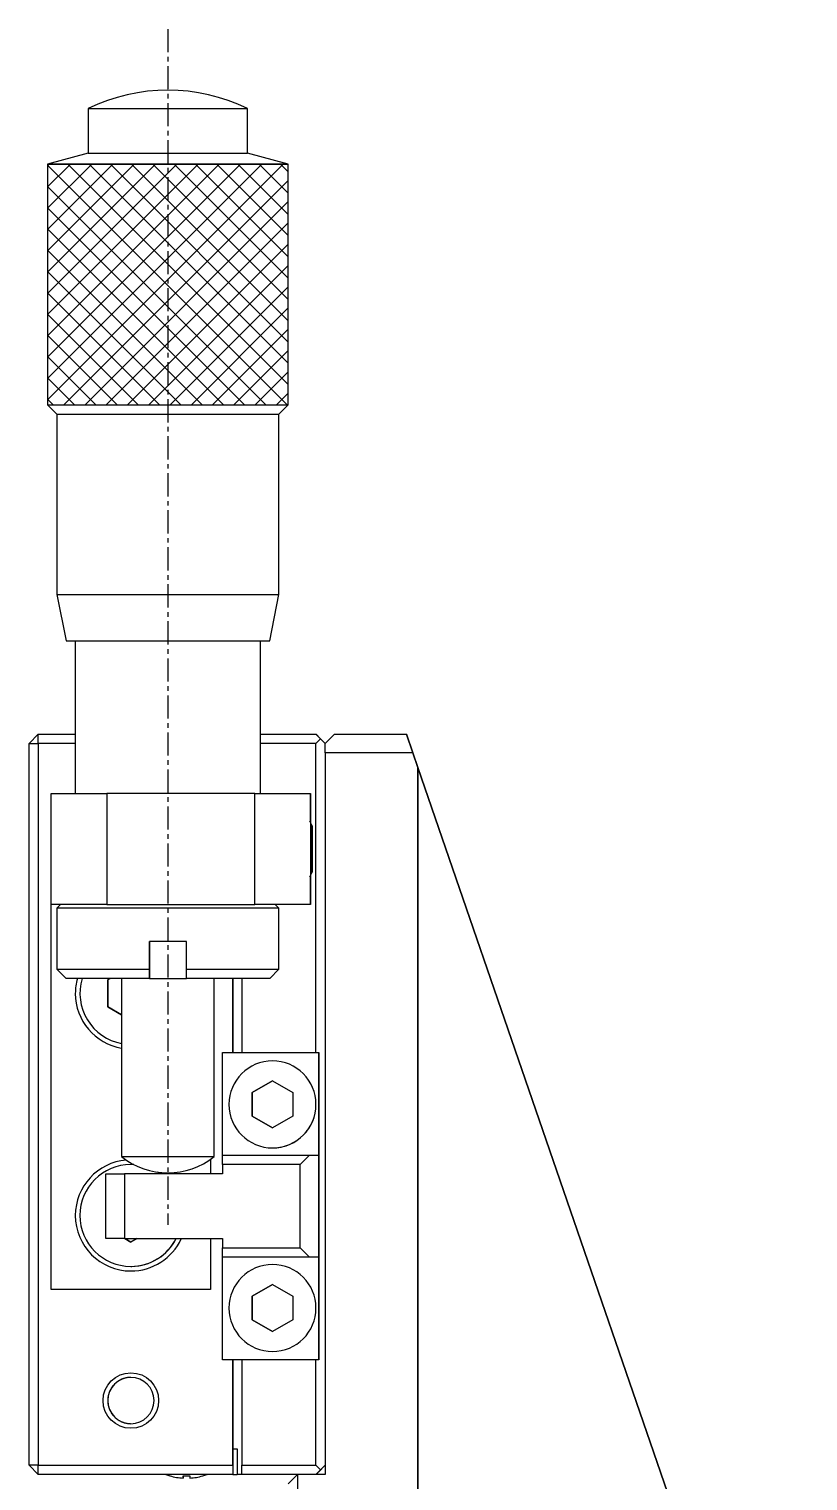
# Model space of a CAD drawing. Extents: x 93 to 329, y 82 to 330.
# Drawn here: x 228.8 to 270.9, y 140.8 to 219.3 of the extents above; entities that cross this region are included whole.
import ezdxf

# ---------------------------------------------------------------- set-up
doc = ezdxf.new("R2010")
doc.units = 0
doc.linetypes.add('CENTER', pattern=[2, 1.25, -0.25, 0.25, -0.25])
doc.layers.get('0').update_dxf_attribs({"linetype": 'CONTINUOUS'})
doc.layers.add('CENTER', color=1, linetype='CENTER')

msp = doc.modelspace()

# ---------------------------------------------------------------- linework, layer by layer
at = {"color": 7, "linetype": 'CONTINUOUS'}
for p, q in [((232, 214.956), (240.6, 214.956)), ((232, 214.956), (232, 212.546)), ((240.6, 212.546), (240.6, 214.956)), ((232, 212.546), (229.8, 211.956)), ((242.8, 211.956), (229.8, 211.956)), ((229.8, 211.956), (229.8, 198.956)), ((232, 212.546), (240.6, 212.546)), ((242.8, 211.956), (240.6, 212.546)), ((242.8, 198.956), (242.8, 211.956)), ((229.8, 198.956), (230.3, 198.456)), ((229.8, 198.956), (242.8, 198.956)), ((242.3, 198.456), (242.8, 198.956)), ((230.3, 198.456), (242.3, 198.456)), ((230.3, 198.456), (230.3, 188.706)), ((242.3, 188.706), (242.3, 198.456)), ((230.3, 188.706), (230.8, 186.206)), ((230.3, 188.706), (242.3, 188.706)), ((241.8, 186.206), (242.3, 188.706)), ((230.8, 186.206), (241.8, 186.206)), ((231.3, 186.206), (231.3, 177.956)), ((241.3, 177.956), (241.3, 186.206)), ((228.8, 180.656), (229.3, 181.156)), ((228.8, 141.656), (228.8, 180.656)), ((228.8, 180.656), (229.3, 180.656)), ((229.3, 181.156), (231.3, 181.156)), ((229.3, 180.656), (229.3, 181.156)), ((229.3, 180.656), (229.3, 141.656)), ((231.3, 180.656), (229.3, 180.656)), ((241.3, 181.156), (244.3, 181.156)), ((244.3, 180.656), (241.3, 180.656)), ((244.3, 181.156), (244.301, 181.156)), ((244.3, 181.156), (244.55, 180.906)), ((244.55, 180.906), (244.3, 180.656)), ((244.3, 163.956), (244.3, 180.656)), ((244.551, 180.906), (244.301, 181.156)), ((244.45, 181.006), (244.45, 181.006)), ((244.8, 180.656), (244.45, 181.006)), ((244.45, 181.006), (244.45, 181.006)), ((244.45, 181.006), (244.8, 180.657)), ((244.55, 180.906), (244.8, 180.656)), ((244.8, 180.657), (244.551, 180.906)), ((245.3, 181.156), (244.8, 180.656)), ((244.8, 180.156), (244.8, 180.656)), ((245.3, 181.156), (249.18, 181.156)), ((249.18, 181.156), (249.181, 181.156)), ((249.18, 181.156), (249.525, 180.156)), ((249.526, 180.156), (249.181, 181.156)), ((249.525, 180.156), (244.8, 180.156)), ((244.8, 180.156), (244.8, 141.156)), ((249.8, 179.357), (249.525, 180.156)), ((249.526, 180.156), (249.801, 179.357)), ((249.8, 179.357), (249.8, 118.156)), ((249.8, 111.156), (249.8, 179.357)), ((270.874, 118.156), (249.8, 179.357)), ((249.8, 179.357), (270.873, 118.156)), ((249.8, 179.357), (249.801, 179.357)), ((249.8, 179.357), (249.8, 179.357)), ((249.801, 179.357), (249.801, 179.357)), ((249.8, 175.906), (249.8, 178.406)), ((249.8, 177.156), (249.8, 178.406)), ((249.8, 178.406), (249.8, 177.156)), ((230, 171.956), (230, 177.956)), ((230, 177.956), (233, 177.956)), ((241, 177.956), (233, 177.956)), ((233, 177.956), (233, 171.956)), ((241, 171.956), (241, 177.956)), ((241, 177.956), (244, 177.956)), ((244, 176.381), (244, 177.956)), ((244, 177.956), (244, 171.956)), ((244, 177.956), (244, 177.956)), ((249.8, 175.906), (249.8, 177.156)), ((249.8, 177.156), (249.8, 175.906)), ((244.087, 176.206), (243.962, 176.456)), ((244.087, 173.706), (244.087, 176.206)), ((244.087, 176.206), (244.087, 174.956)), ((244.087, 175.389), (244.087, 175.822)), ((244.087, 175.822), (244.087, 175.389)), ((244.087, 174.523), (244.087, 175.389)), ((244.087, 175.389), (244.087, 174.523)), ((244.087, 174.956), (244.087, 173.706)), ((244.087, 174.09), (244.087, 174.523)), ((244.087, 174.523), (244.087, 174.09)), ((243.962, 173.456), (244.087, 173.706)), ((244, 171.956), (244, 173.532)), ((230, 151.156), (230, 171.956)), ((233, 171.956), (230, 171.956)), ((230.5, 171.956), (230.3, 171.756)), ((233, 171.956), (241, 171.956)), ((244, 171.956), (241, 171.956)), ((242.3, 171.756), (242.1, 171.956)), ((244, 171.956), (244, 171.956)), ((242.3, 171.756), (230.3, 171.756)), ((230.3, 171.756), (230.3, 168.456)), ((242.3, 168.456), (242.3, 171.756)), ((237.3, 169.956), (235.3, 169.956)), ((235.3, 169.956), (235.3, 168.456)), ((237.3, 168.456), (237.3, 169.956)), ((230.3, 168.456), (235.3, 168.456)), ((230.3, 168.456), (230.8, 167.956)), ((235.3, 167.956), (230.8, 167.956)), ((233.185, 167.956), (233.05, 167.878)), ((233.05, 167.878), (233.185, 167.956)), ((233.05, 167.878), (233.05, 166.435)), ((233.05, 166.435), (233.05, 167.878)), ((233.8, 167.956), (233.8, 158.334)), ((235.3, 168.456), (235.3, 167.956)), ((235.3, 167.956), (237.3, 167.956)), ((237.3, 168.456), (242.3, 168.456)), ((237.3, 167.956), (237.3, 168.456)), ((241.8, 167.956), (237.3, 167.956)), ((238.8, 158.334), (238.8, 167.956)), ((239.8, 167.956), (239.8, 163.956)), ((239.8, 163.956), (239.8, 167.956)), ((239.8, 167.956), (239.8, 163.956)), ((239.8, 163.956), (239.8, 167.956)), ((240.3, 167.956), (240.3, 163.956)), ((241.8, 167.956), (242.3, 168.456)), ((233.05, 166.435), (233.8, 166.002)), ((233.8, 166.002), (233.05, 166.435)), ((239.25, 163.956), (244.45, 163.956)), ((239.25, 158.406), (239.25, 163.956)), ((244.45, 147.356), (244.45, 163.956)), ((244.45, 163.956), (244.45, 158.406)), ((241.95, 162.426), (240.85, 161.791)), ((240.85, 161.791), (241.95, 162.426)), ((241.95, 162.426), (243.05, 161.791)), ((249.8, 159.406), (249.8, 162.906)), ((249.8, 162.906), (249.8, 159.406)), ((240.85, 161.791), (240.85, 160.521)), ((240.85, 160.521), (240.85, 161.791)), ((243.05, 161.791), (243.05, 160.521)), ((240.85, 160.521), (241.95, 159.886)), ((241.95, 159.886), (240.85, 160.521)), ((243.05, 160.521), (241.95, 159.886)), ((233.8, 158.334), (238.8, 158.334)), ((238.6, 158.184), (238.6, 157.406)), ((238.6, 158.184), (238.6, 157.406)), ((239.25, 158.406), (243.95, 158.406)), ((239.25, 157.906), (239.25, 158.406)), ((239.25, 157.906), (239.25, 157.406)), ((243.45, 157.906), (239.25, 157.906)), ((243.95, 158.406), (243.45, 157.906)), ((243.45, 153.406), (243.45, 157.906)), ((243.95, 158.406), (244.45, 158.406)), ((244.45, 158.406), (244.45, 152.906)), ((244.45, 158.406), (244.45, 158.406)), ((232.95, 153.906), (232.95, 157.406)), ((232.95, 157.406), (233.95, 157.406)), ((239.25, 157.406), (233.95, 157.406)), ((233.95, 157.406), (233.95, 153.906)), ((233.95, 153.906), (232.95, 153.906)), ((233.95, 153.906), (239.25, 153.906)), ((233.965, 153.906), (234.3, 153.713)), ((234.3, 153.713), (233.965, 153.906)), ((234.635, 153.906), (234.3, 153.713)), ((238.6, 153.906), (238.6, 151.156)), ((238.6, 153.906), (238.6, 151.156)), ((239.25, 153.906), (239.25, 153.406)), ((239.25, 153.406), (243.45, 153.406)), ((239.25, 152.906), (239.25, 153.406)), ((243.45, 153.406), (243.95, 152.906)), ((239.25, 147.356), (239.25, 152.906)), ((243.95, 152.906), (239.25, 152.906)), ((244.45, 152.906), (243.95, 152.906)), ((244.45, 152.906), (244.45, 147.356)), ((244.45, 152.906), (244.45, 152.906)), ((241.95, 151.426), (240.85, 150.791)), ((240.85, 150.791), (241.95, 151.426)), ((241.95, 151.426), (243.05, 150.791)), ((238.6, 151.156), (230, 151.156)), ((240.85, 150.791), (240.85, 149.521)), ((240.85, 149.521), (240.85, 150.791)), ((243.05, 150.791), (243.05, 149.521)), ((240.85, 149.521), (241.95, 148.886)), ((241.95, 148.886), (240.85, 149.521)), ((243.05, 149.521), (241.95, 148.886)), ((244.45, 147.356), (239.25, 147.356)), ((239.8, 147.356), (239.8, 142.556)), ((239.8, 142.556), (239.8, 147.356)), ((239.8, 147.356), (239.8, 141.156)), ((239.8, 141.656), (239.8, 147.356)), ((240.3, 147.356), (240.3, 141.656)), ((244.3, 141.656), (244.3, 147.356)), ((249.8, 145.156), (249.8, 146.406)), ((249.8, 143.906), (249.8, 146.406)), ((249.8, 146.406), (249.8, 145.156)), ((249.8, 143.906), (249.8, 145.156)), ((249.8, 145.156), (249.8, 143.906)), ((239.8, 142.556), (240.05, 142.556)), ((240.05, 142.556), (240.05, 141.156)), ((229.3, 141.156), (228.8, 141.656)), ((229.3, 141.656), (228.8, 141.656)), ((229.3, 141.656), (239.8, 141.656)), ((229.3, 141.156), (229.3, 141.656)), ((239.8, 141.656), (239.8, 141.156)), ((240.3, 141.656), (244.3, 141.656)), ((240.3, 141.156), (240.3, 141.656)), ((244.3, 141.656), (244.55, 141.406)), ((244.55, 141.406), (244.3, 141.156)), ((244.301, 141.156), (244.551, 141.406)), ((244.45, 141.306), (244.8, 141.656)), ((244.8, 141.656), (244.45, 141.306)), ((244.45, 141.306), (244.45, 141.307)), ((244.45, 141.306), (244.45, 141.306)), ((244.55, 141.406), (244.8, 141.656)), ((244.8, 141.656), (244.551, 141.406)), ((233.1, 141.156), (229.3, 141.156)), ((239.8, 141.156), (233.1, 141.156)), ((233.1, 141.156), (233.1, 141.156)), ((236.414, 141.087), (236.411, 141.082)), ((236.411, 141.082), (236.414, 141.087)), ((236.414, 141.087), (236.411, 141.082)), ((236.411, 141.082), (236.414, 141.087)), ((236.414, 141.087), (236.412, 141.082)), ((236.412, 141.082), (236.414, 141.087)), ((236.414, 141.087), (236.412, 141.082)), ((236.412, 141.082), (236.414, 141.087)), ((237.12, 140.966), (237.12, 141.087)), ((237.12, 140.966), (237.12, 141.087)), ((237.12, 140.966), (237.12, 141.087)), ((237.12, 140.966), (237.12, 141.087)), ((237.12, 141.087), (237.12, 140.966)), ((237.12, 140.966), (237.12, 141.087)), ((237.12, 141.087), (237.12, 140.966)), ((237.12, 140.966), (237.12, 141.087)), ((237.12, 141.087), (237.12, 140.966)), ((237.121, 140.966), (237.121, 141.087)), ((237.121, 140.966), (237.121, 141.087)), ((237.121, 141.087), (237.121, 140.966)), ((237.48, 141.087), (237.48, 140.966)), ((238.186, 141.087), (238.189, 141.082)), ((239.801, 141.156), (240.05, 141.156)), ((240.3, 141.156), (240.05, 141.156)), ((243.1, 141.156), (240.3, 141.156)), ((242.8, 140.656), (243.3, 141.156)), ((243.3, 141.156), (243.1, 141.156)), ((243.1, 141.156), (243.1, 141.156)), ((243.3, 141.156), (243.3, 107.156)), ((244.8, 141.156), (243.3, 141.156))]:
    msp.add_line(p, q, dxfattribs=at)
at = {"color": 9, "linetype": 'CONTINUOUS'}
for p, q in [((229.8, 211.956), (229.8, 198.956)), ((229.8, 211.956), (242.8, 211.956)), ((242.8, 198.956), (242.8, 211.956)), ((229.8, 198.956), (242.8, 198.956)), ((235.3, 167.956), (235.3, 169.956))]:
    msp.add_line(p, q, dxfattribs=at)
at = {"color": 3, "linetype": 'CONTINUOUS'}
for p, q in [((229.8, 211.871), (229.885, 211.956)), ((229.8, 210.722), (231.034, 211.956)), ((229.8, 209.573), (232.183, 211.956)), ((229.8, 208.424), (233.332, 211.956)), ((229.8, 207.274), (234.481, 211.956)), ((229.8, 206.125), (235.63, 211.956)), ((229.8, 204.976), (236.78, 211.956)), ((229.8, 203.827), (237.929, 211.956)), ((229.8, 202.678), (239.078, 211.956)), ((229.8, 201.529), (240.227, 211.956)), ((229.8, 200.38), (241.376, 211.956)), ((229.8, 199.231), (242.525, 211.956)), ((242.744, 198.956), (229.8, 211.9)), ((242.8, 200.049), (230.893, 211.956)), ((242.8, 201.198), (232.042, 211.956)), ((242.8, 202.347), (233.191, 211.956)), ((242.8, 203.496), (234.34, 211.956)), ((242.8, 204.646), (235.489, 211.956)), ((242.8, 205.795), (236.638, 211.956)), ((242.8, 206.944), (237.787, 211.956)), ((242.8, 208.093), (238.936, 211.956)), ((242.8, 209.242), (240.085, 211.956)), ((242.8, 210.391), (241.234, 211.956)), ((242.8, 211.54), (242.383, 211.956)), ((230.674, 198.956), (242.8, 211.082)), ((241.595, 198.956), (229.8, 210.751)), ((240.446, 198.956), (229.8, 209.602)), ((231.823, 198.956), (242.8, 209.933)), ((232.972, 198.956), (242.8, 208.784)), ((239.296, 198.956), (229.8, 208.453)), ((238.147, 198.956), (229.8, 207.304)), ((234.121, 198.956), (242.8, 207.635)), ((235.27, 198.956), (242.8, 206.486)), ((236.998, 198.956), (229.8, 206.155)), ((235.849, 198.956), (229.8, 205.006)), ((236.419, 198.956), (242.8, 205.337)), ((237.568, 198.956), (242.8, 204.188)), ((234.7, 198.956), (229.8, 203.857)), ((233.551, 198.956), (229.8, 202.708)), ((238.717, 198.956), (242.8, 203.039)), ((239.866, 198.956), (242.8, 201.89)), ((232.402, 198.956), (229.8, 201.559)), ((231.253, 198.956), (229.8, 200.41)), ((241.015, 198.956), (242.8, 200.741)), ((230.104, 198.956), (229.8, 199.261)), ((242.164, 198.956), (242.8, 199.592))]:
    msp.add_line(p, q, dxfattribs=at)
at = {"color": 7, "linetype": 'CONTINUOUS'}
for points in [[(234.3, 146.406, 0), (234.269, 146.406, 0), (234.239, 146.405, 0), (234.208, 146.403, 0), (234.177, 146.4, 0), (234.147, 146.397, 0), (234.117, 146.393, 0), (234.086, 146.388, 0), (234.056, 146.382, 0), (234.026, 146.376, 0), (233.996, 146.369, 0), (233.967, 146.361, 0), (233.937, 146.352, 0), (233.908, 146.343, 0), (233.879, 146.333, 0), (233.85, 146.323, 0), (233.822, 146.311, 0), (233.793, 146.299, 0), (233.765, 146.286, 0), (233.738, 146.273, 0), (233.711, 146.259, 0), (233.684, 146.244, 0), (233.657, 146.228, 0), (233.631, 146.212, 0), (233.605, 146.196, 0), (233.58, 146.178, 0), (233.555, 146.16, 0), (233.531, 146.142, 0), (233.507, 146.123, 0), (233.483, 146.103, 0), (233.46, 146.082, 0), (233.438, 146.062, 0), (233.416, 146.04, 0), (233.395, 146.018, 0), (233.374, 145.996, 0), (233.353, 145.973, 0), (233.334, 145.949, 0), (233.314, 145.925, 0), (233.296, 145.901, 0), (233.278, 145.876, 0), (233.261, 145.851, 0), (233.244, 145.825, 0), (233.228, 145.799, 0), (233.212, 145.772, 0), (233.198, 145.746, 0), (233.183, 145.718, 0), (233.17, 145.691, 0), (233.157, 145.663, 0), (233.145, 145.635, 0), (233.134, 145.606, 0), (233.123, 145.577, 0), (233.113, 145.548, 0), (233.104, 145.519, 0), (233.095, 145.49, 0), (233.087, 145.46, 0), (233.08, 145.43, 0), (233.074, 145.4, 0), (233.068, 145.37, 0), (233.063, 145.34, 0), (233.059, 145.309, 0), (233.056, 145.279, 0), (233.053, 145.248, 0), (233.051, 145.218, 0), (233.05, 145.187, 0), (233.05, 145.156, 0), (233.05, 145.126, 0), (233.051, 145.095, 0), (233.053, 145.064, 0), (233.056, 145.034, 0), (233.059, 145.003, 0), (233.063, 144.973, 0), (233.068, 144.943, 0), (233.074, 144.912, 0), (233.08, 144.882, 0), (233.087, 144.853, 0), (233.095, 144.823, 0), (233.104, 144.793, 0), (233.113, 144.764, 0), (233.123, 144.735, 0), (233.134, 144.706, 0), (233.145, 144.678, 0), (233.157, 144.65, 0), (233.17, 144.622, 0), (233.183, 144.594, 0), (233.198, 144.567, 0), (233.212, 144.54, 0), (233.228, 144.514, 0), (233.244, 144.488, 0), (233.261, 144.462, 0), (233.278, 144.437, 0), (233.296, 144.412, 0), (233.314, 144.387, 0), (233.334, 144.363, 0), (233.353, 144.34, 0), (233.374, 144.317, 0), (233.395, 144.294, 0), (233.416, 144.272, 0), (233.438, 144.251, 0), (233.46, 144.23, 0), (233.483, 144.21, 0), (233.507, 144.19, 0), (233.531, 144.171, 0), (233.555, 144.152, 0), (233.58, 144.134, 0), (233.605, 144.117, 0), (233.631, 144.1, 0), (233.657, 144.084, 0), (233.684, 144.069, 0), (233.711, 144.054, 0), (233.738, 144.04, 0), (233.765, 144.026, 0), (233.793, 144.014, 0), (233.822, 144.001, 0), (233.85, 143.99, 0), (233.879, 143.979, 0), (233.908, 143.969, 0), (233.937, 143.96, 0), (233.967, 143.952, 0), (233.996, 143.944, 0), (234.026, 143.937, 0), (234.056, 143.93, 0), (234.086, 143.925, 0), (234.117, 143.92, 0), (234.147, 143.916, 0), (234.177, 143.912, 0), (234.208, 143.91, 0), (234.239, 143.908, 0), (234.269, 143.907, 0), (234.3, 143.906, 0)], [(234.3, 146.406, 0), (234.269, 146.406, 0), (234.239, 146.405, 0), (234.208, 146.403, 0), (234.177, 146.4, 0), (234.147, 146.397, 0), (234.117, 146.393, 0), (234.086, 146.388, 0), (234.056, 146.382, 0), (234.026, 146.376, 0), (233.996, 146.369, 0), (233.967, 146.361, 0), (233.937, 146.352, 0), (233.908, 146.343, 0), (233.879, 146.333, 0), (233.85, 146.323, 0), (233.822, 146.311, 0), (233.793, 146.299, 0), (233.765, 146.286, 0), (233.738, 146.273, 0), (233.711, 146.259, 0), (233.684, 146.244, 0), (233.657, 146.228, 0), (233.631, 146.212, 0), (233.605, 146.196, 0), (233.58, 146.178, 0), (233.555, 146.16, 0), (233.531, 146.142, 0), (233.507, 146.123, 0), (233.483, 146.103, 0), (233.46, 146.082, 0), (233.438, 146.062, 0), (233.416, 146.04, 0), (233.395, 146.018, 0), (233.374, 145.996, 0), (233.353, 145.973, 0), (233.334, 145.949, 0), (233.315, 145.925, 0), (233.296, 145.901, 0), (233.278, 145.876, 0), (233.261, 145.851, 0), (233.244, 145.825, 0), (233.228, 145.799, 0), (233.212, 145.772, 0), (233.198, 145.746, 0), (233.183, 145.718, 0), (233.17, 145.691, 0), (233.157, 145.663, 0), (233.145, 145.635, 0), (233.134, 145.606, 0), (233.123, 145.577, 0), (233.113, 145.548, 0), (233.104, 145.519, 0), (233.095, 145.49, 0), (233.087, 145.46, 0), (233.08, 145.43, 0), (233.074, 145.4, 0), (233.068, 145.37, 0), (233.063, 145.34, 0), (233.059, 145.309, 0), (233.056, 145.279, 0), (233.053, 145.248, 0), (233.051, 145.218, 0), (233.05, 145.187, 0), (233.05, 145.156, 0), (233.05, 145.126, 0), (233.051, 145.095, 0), (233.053, 145.064, 0), (233.056, 145.034, 0), (233.059, 145.003, 0), (233.063, 144.973, 0), (233.068, 144.943, 0), (233.074, 144.912, 0), (233.08, 144.882, 0), (233.087, 144.853, 0), (233.095, 144.823, 0), (233.104, 144.793, 0), (233.113, 144.764, 0), (233.123, 144.735, 0), (233.134, 144.706, 0), (233.145, 144.678, 0), (233.157, 144.65, 0), (233.17, 144.622, 0), (233.183, 144.594, 0), (233.198, 144.567, 0), (233.212, 144.54, 0), (233.228, 144.514, 0), (233.244, 144.488, 0), (233.261, 144.462, 0), (233.278, 144.437, 0), (233.296, 144.412, 0), (233.315, 144.387, 0), (233.334, 144.363, 0), (233.353, 144.34, 0), (233.374, 144.317, 0), (233.395, 144.294, 0), (233.416, 144.272, 0), (233.438, 144.251, 0), (233.46, 144.23, 0), (233.483, 144.21, 0), (233.507, 144.19, 0), (233.531, 144.171, 0), (233.555, 144.152, 0), (233.58, 144.134, 0), (233.605, 144.117, 0), (233.631, 144.1, 0), (233.657, 144.084, 0), (233.684, 144.069, 0), (233.711, 144.054, 0), (233.738, 144.04, 0), (233.765, 144.026, 0), (233.793, 144.014, 0), (233.822, 144.001, 0), (233.85, 143.99, 0), (233.879, 143.979, 0), (233.908, 143.969, 0), (233.937, 143.96, 0), (233.967, 143.952, 0), (233.996, 143.944, 0), (234.026, 143.937, 0), (234.056, 143.93, 0), (234.086, 143.925, 0), (234.117, 143.92, 0), (234.147, 143.916, 0), (234.177, 143.912, 0), (234.208, 143.91, 0), (234.239, 143.908, 0), (234.269, 143.907, 0), (234.3, 143.906, 0)], [(237.12, 141.087, 0), (237.123, 141.087, 0), (237.126, 141.086, 0), (237.128, 141.086, 0), (237.131, 141.086, 0), (237.134, 141.086, 0), (237.137, 141.086, 0), (237.14, 141.086, 0), (237.142, 141.086, 0), (237.145, 141.086, 0), (237.148, 141.085, 0), (237.151, 141.085, 0), (237.154, 141.085, 0), (237.156, 141.085, 0), (237.159, 141.085, 0), (237.162, 141.085, 0), (237.165, 141.085, 0), (237.168, 141.085, 0), (237.171, 141.085, 0), (237.173, 141.084, 0), (237.176, 141.084, 0), (237.179, 141.084, 0), (237.182, 141.084, 0), (237.185, 141.084, 0), (237.187, 141.084, 0), (237.19, 141.084, 0), (237.193, 141.084, 0), (237.196, 141.084, 0), (237.199, 141.084, 0), (237.201, 141.084, 0), (237.204, 141.083, 0), (237.207, 141.083, 0), (237.21, 141.083, 0), (237.213, 141.083, 0), (237.216, 141.083, 0), (237.218, 141.083, 0), (237.221, 141.083, 0), (237.224, 141.083, 0), (237.227, 141.083, 0), (237.23, 141.083, 0), (237.232, 141.083, 0), (237.235, 141.083, 0), (237.238, 141.083, 0), (237.241, 141.083, 0), (237.244, 141.083, 0), (237.246, 141.083, 0), (237.249, 141.083, 0), (237.252, 141.082, 0), (237.255, 141.082, 0), (237.258, 141.082, 0), (237.261, 141.082, 0), (237.263, 141.082, 0), (237.266, 141.082, 0), (237.269, 141.082, 0), (237.272, 141.082, 0), (237.275, 141.082, 0), (237.277, 141.082, 0), (237.28, 141.082, 0), (237.283, 141.082, 0), (237.286, 141.082, 0), (237.289, 141.082, 0), (237.291, 141.082, 0), (237.294, 141.082, 0), (237.297, 141.082, 0), (237.3, 141.082, 0), (237.303, 141.082, 0), (237.306, 141.082, 0), (237.308, 141.082, 0), (237.311, 141.082, 0), (237.314, 141.082, 0), (237.317, 141.082, 0), (237.32, 141.082, 0), (237.322, 141.082, 0), (237.325, 141.082, 0), (237.328, 141.082, 0), (237.331, 141.082, 0), (237.334, 141.082, 0), (237.336, 141.082, 0), (237.339, 141.082, 0), (237.342, 141.082, 0), (237.345, 141.082, 0), (237.348, 141.082, 0), (237.351, 141.083, 0), (237.353, 141.083, 0), (237.356, 141.083, 0), (237.359, 141.083, 0), (237.362, 141.083, 0), (237.365, 141.083, 0), (237.367, 141.083, 0), (237.37, 141.083, 0), (237.373, 141.083, 0), (237.376, 141.083, 0), (237.379, 141.083, 0), (237.382, 141.083, 0), (237.384, 141.083, 0), (237.387, 141.083, 0), (237.39, 141.083, 0), (237.393, 141.083, 0), (237.396, 141.083, 0), (237.398, 141.084, 0), (237.401, 141.084, 0), (237.404, 141.084, 0), (237.407, 141.084, 0), (237.41, 141.084, 0), (237.412, 141.084, 0), (237.415, 141.084, 0), (237.418, 141.084, 0), (237.421, 141.084, 0), (237.424, 141.084, 0), (237.427, 141.084, 0), (237.429, 141.085, 0), (237.432, 141.085, 0), (237.435, 141.085, 0), (237.438, 141.085, 0), (237.441, 141.085, 0), (237.443, 141.085, 0), (237.446, 141.085, 0), (237.449, 141.085, 0), (237.452, 141.085, 0), (237.455, 141.086, 0), (237.457, 141.086, 0), (237.46, 141.086, 0), (237.463, 141.086, 0), (237.466, 141.086, 0), (237.469, 141.086, 0), (237.471, 141.086, 0), (237.474, 141.086, 0), (237.477, 141.087, 0), (237.48, 141.087, 0)]]:
    msp.add_polyline3d(points, dxfattribs=at)
at = {"color": 3, "linetype": 'CONTINUOUS'}
msp.add_circle((234.3, 145.156), 1.5, dxfattribs=at)
at = {"color": 7, "linetype": 'CONTINUOUS'}
for centre, radius, start, end in [((236.3, 206.211), 9.745, 63.81621, 116.18379), ((234.3, 167.156), 3, 164.53399, 180), ((234.3, 167.156), 3, 164.53399, 180), ((234.3, 167.156), 2.75, 163.08761, 259.52158), ((234.3, 167.156), 3, 180, 260.40233), ((234.3, 167.156), 3, 180, 260.40343), ((241.95, 161.156), 2.35, 90, 270), ((241.95, 161.156), 2.35, 0, 90), ((241.95, 161.156), 2.35, 0, 90), ((241.95, 161.156), 2.35, 270, 0), ((241.95, 161.156), 2.35, 271.14714, 0), ((241.95, 161.156), 2.35, 270, 271.14714), ((234.3, 155.156), 3, 94.70162, 180), ((234.3, 155.156), 3, 94.70065, 180), ((234.3, 155.156), 2.75, 90, 270), ((236.3, 161.456), 4, 231.31781, 308.68219), ((234.3, 155.156), 2.75, 86.53255, 90), ((234.3, 155.156), 2.75, 86.5312, 90), ((234.3, 155.156), 2.75, 54.9032, 58.24586), ((234.3, 155.156), 2.75, 54.9032, 58.19382), ((234.3, 155.156), 3, 48.59038, 50.07642), ((234.3, 155.156), 3, 180, 270), ((234.3, 155.156), 3, 180, 270), ((234.3, 155.156), 2.75, 270, 332.96431), ((234.3, 155.156), 3, 270, 335.10819), ((234.3, 155.156), 2.75, 271.0428, 332.96431), ((234.3, 155.156), 2.75, 270, 271.0428), ((241.95, 150.156), 2.35, 90, 270), ((241.95, 150.156), 2.35, 0, 90), ((241.95, 150.156), 2.35, 0, 90), ((241.95, 150.156), 2.35, 270, 0), ((241.95, 150.156), 2.35, 270, 0), ((234.3, 145.156), 1.25, 90, 270), ((234.3, 145.156), 1.25, 270, 90), ((237.3, 144.156), 3.2, 249.63586, 253.87747), ((237.3, 144.156), 3.195, 253.89329, 266.77029), ((237.3, 144.156), 3.195, 273.22971, 286.10671), ((237.3, 144.156), 3.2, 286.12253, 290.36414), ((237.3, 144.156), 3.2, 286.12253, 290.36414)]:
    msp.add_arc(centre, radius, start, end, dxfattribs=at)
at = {"layer": 'CENTER', "color": 1, "linetype": 'CENTER'}
msp.add_line((236.3, 219.256), (236.3, 154.656), dxfattribs=at)

doc.saveas('drawing.dxf')
